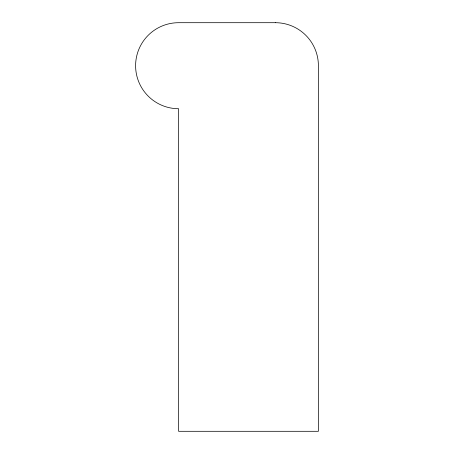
<?xml version="1.0" encoding="UTF-8"?>
<svg xmlns="http://www.w3.org/2000/svg" width="454" height="454" viewBox="0 0 454 454"><rect width="100%" height="100%" fill="white"/><g stroke="black" fill="none" stroke-linecap="round" stroke-linejoin="round"><path stroke-width="0.68" d="M275.385 22.7L178.615 22.7A43.011 43.011 0 0 0 135.604 65.711A43.011 43.011 0 0 0 178.615 108.722L178.615 431.3L318.396 431.3L318.396 65.711A43.011 43.011 0 0 0 275.385 22.7"/></g></svg>
